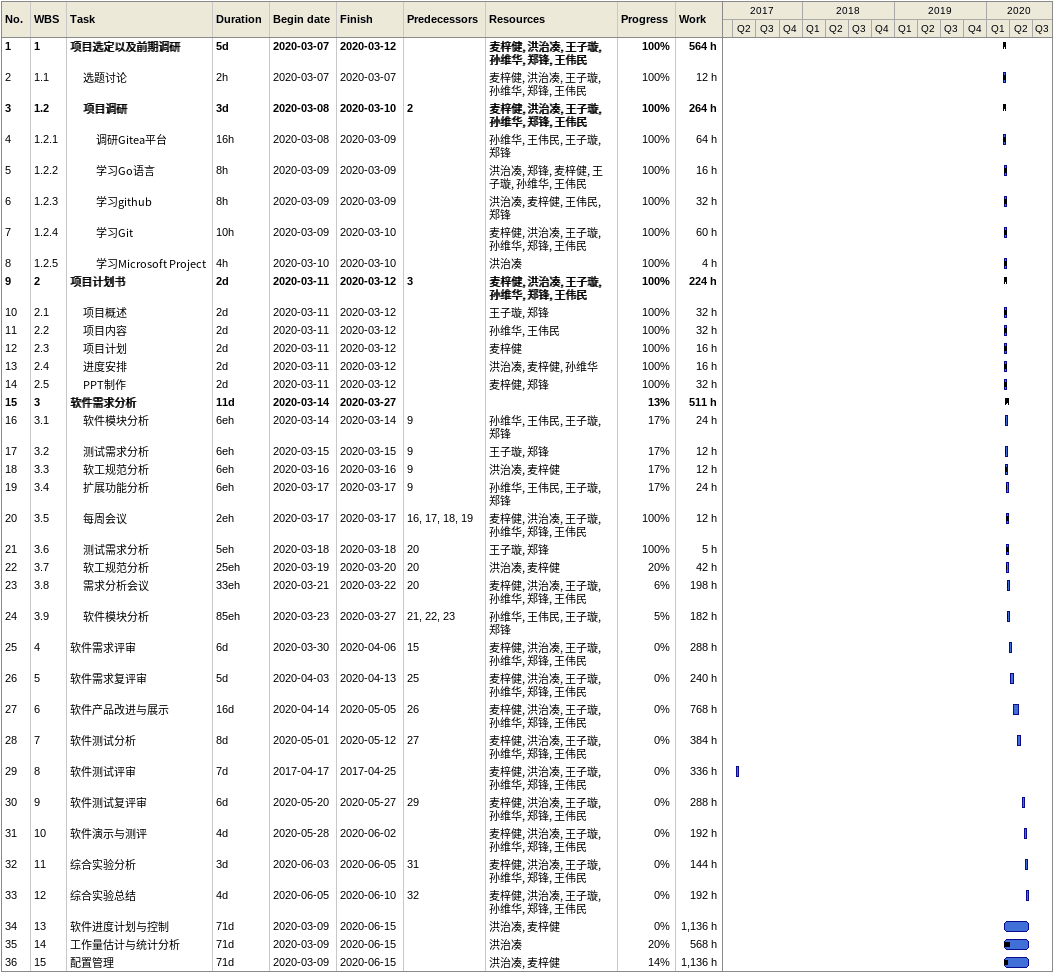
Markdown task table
| ID | WBS | Task | Duration | Start | Finish | Predecessors | Resources | % complete | Work (h) |
|---|---|---|---|---|---|---|---|---|---|
| 1 | 1 | **项目选定以及前期调研** | 5d | 2020-03-07 | 2020-03-12 |  | 麦梓健, 洪治凑, 王子璇, 孙维华, 郑锋, 王伟民 | 100 | 564 |
| 2 | 1.1 | 选题讨论 | 2h | 2020-03-07 | 2020-03-07 |  | 麦梓健, 洪治凑, 王子璇, 孙维华, 郑锋, 王伟民 | 100 | 12 |
| 3 | 1.2 | **项目调研** | 3d | 2020-03-08 | 2020-03-10 | 2 | 麦梓健, 洪治凑, 王子璇, 孙维华, 郑锋, 王伟民 | 100 | 264 |
| 4 | 1.2.1 | 调研Gitea平台 | 16h | 2020-03-08 | 2020-03-09 |  | 孙维华, 王伟民, 王子璇, 郑锋 | 100 | 64 |
| 5 | 1.2.2 | 学习Go语言 | 8h | 2020-03-09 | 2020-03-09 |  | 洪治凑, 郑锋, 麦梓健, 王子璇, 孙维华, 王伟民 | 100 | 16 |
| 6 | 1.2.3 | 学习github | 8h | 2020-03-09 | 2020-03-09 |  | 洪治凑, 麦梓健, 王伟民, 郑锋 | 100 | 32 |
| 7 | 1.2.4 | 学习Git | 10h | 2020-03-09 | 2020-03-10 |  | 麦梓健, 洪治凑, 王子璇, 孙维华, 郑锋, 王伟民 | 100 | 60 |
| 8 | 1.2.5 | 学习Microsoft Project | 4h | 2020-03-10 | 2020-03-10 |  | 洪治凑 | 100 | 4 |
| 9 | 2 | **项目计划书** | 2d | 2020-03-11 | 2020-03-12 | 3 | 麦梓健, 洪治凑, 王子璇, 孙维华, 郑锋, 王伟民 | 100 | 224 |
| 10 | 2.1 | 项目概述 | 2d | 2020-03-11 | 2020-03-12 |  | 王子璇, 郑锋 | 100 | 32 |
| 11 | 2.2 | 项目内容 | 2d | 2020-03-11 | 2020-03-12 |  | 孙维华, 王伟民 | 100 | 32 |
| 12 | 2.3 | 项目计划 | 2d | 2020-03-11 | 2020-03-12 |  | 麦梓健 | 100 | 16 |
| 13 | 2.4 | 进度安排 | 2d | 2020-03-11 | 2020-03-12 |  | 洪治凑, 麦梓健, 孙维华 | 100 | 16 |
| 14 | 2.5 | PPT制作 | 2d | 2020-03-11 | 2020-03-12 |  | 麦梓健, 郑锋 | 100 | 32 |
| 15 | 3 | **软件需求分析** | 11d | 2020-03-14 | 2020-03-27 |  |  | 13 | 511 |
| 16 | 3.1 | 软件模块分析 | 6eh | 2020-03-14 | 2020-03-14 | 9 | 孙维华, 王伟民, 王子璇, 郑锋 | 17 | 24 |
| 17 | 3.2 | 测试需求分析 | 6eh | 2020-03-15 | 2020-03-15 | 9 | 王子璇, 郑锋 | 17 | 12 |
| 18 | 3.3 | 软工规范分析 | 6eh | 2020-03-16 | 2020-03-16 | 9 | 洪治凑, 麦梓健 | 17 | 12 |
| 19 | 3.4 | 扩展功能分析 | 6eh | 2020-03-17 | 2020-03-17 | 9 | 孙维华, 王伟民, 王子璇, 郑锋 | 17 | 24 |
| 20 | 3.5 | 每周会议 | 2eh | 2020-03-17 | 2020-03-17 | 16, 17, 18, 19 | 麦梓健, 洪治凑, 王子璇, 孙维华, 郑锋, 王伟民 | 100 | 12 |
| 21 | 3.6 | 测试需求分析 | 5eh | 2020-03-18 | 2020-03-18 | 20 | 王子璇, 郑锋 | 100 | 5 |
| 22 | 3.7 | 软工规范分析 | 25eh | 2020-03-19 | 2020-03-20 | 20 | 洪治凑, 麦梓健 | 20 | 42 |
| 23 | 3.8 | 需求分析会议 | 33eh | 2020-03-21 | 2020-03-22 | 20 | 麦梓健, 洪治凑, 王子璇, 孙维华, 郑锋, 王伟民 | 6 | 198 |
| 24 | 3.9 | 软件模块分析 | 85eh | 2020-03-23 | 2020-03-27 | 21, 22, 23 | 孙维华, 王伟民, 王子璇, 郑锋 | 5 | 182 |
| 25 | 4 | 软件需求评审 | 6d | 2020-03-30 | 2020-04-06 | 15 | 麦梓健, 洪治凑, 王子璇, 孙维华, 郑锋, 王伟民 | 0 | 288 |
| 26 | 5 | 软件需求复评审 | 5d | 2020-04-03 | 2020-04-13 | 25 | 麦梓健, 洪治凑, 王子璇, 孙维华, 郑锋, 王伟民 | 0 | 240 |
| 27 | 6 | 软件产品改进与展示 | 16d | 2020-04-14 | 2020-05-05 | 26 | 麦梓健, 洪治凑, 王子璇, 孙维华, 郑锋, 王伟民 | 0 | 768 |
| 28 | 7 | 软件测试分析 | 8d | 2020-05-01 | 2020-05-12 | 27 | 麦梓健, 洪治凑, 王子璇, 孙维华, 郑锋, 王伟民 | 0 | 384 |
| 29 | 8 | 软件测试评审 | 7d | 2017-04-17 | 2017-04-25 |  | 麦梓健, 洪治凑, 王子璇, 孙维华, 郑锋, 王伟民 | 0 | 336 |
| 30 | 9 | 软件测试复评审 | 6d | 2020-05-20 | 2020-05-27 | 29 | 麦梓健, 洪治凑, 王子璇, 孙维华, 郑锋, 王伟民 | 0 | 288 |
| 31 | 10 | 软件演示与测评 | 4d | 2020-05-28 | 2020-06-02 |  | 麦梓健, 洪治凑, 王子璇, 孙维华, 郑锋, 王伟民 | 0 | 192 |
| 32 | 11 | 综合实验分析 | 3d | 2020-06-03 | 2020-06-05 | 31 | 麦梓健, 洪治凑, 王子璇, 孙维华, 郑锋, 王伟民 | 0 | 144 |
| 33 | 12 | 综合实验总结 | 4d | 2020-06-05 | 2020-06-10 | 32 | 麦梓健, 洪治凑, 王子璇, 孙维华, 郑锋, 王伟民 | 0 | 192 |
| 34 | 13 | 软件进度计划与控制 | 71d | 2020-03-09 | 2020-06-15 |  | 洪治凑, 麦梓健 | 0 | 1136 |
| 35 | 14 | 工作量估计与统计分析 | 71d | 2020-03-09 | 2020-06-15 |  | 洪治凑 | 20 | 568 |
| 36 | 15 | 配置管理 | 71d | 2020-03-09 | 2020-06-15 |  | 洪治凑, 麦梓健 | 14 | 1136 |
